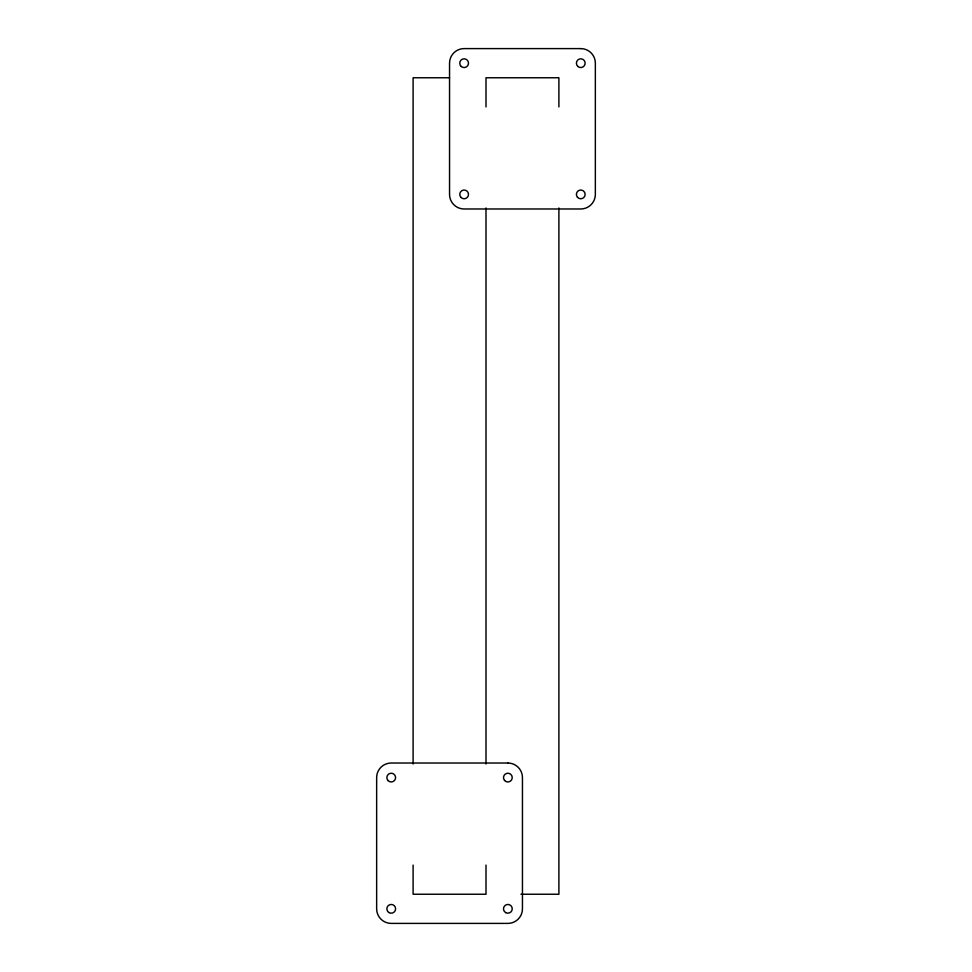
<?xml version="1.0" encoding="UTF-8"?>
<svg xmlns="http://www.w3.org/2000/svg" width="972" height="972" viewBox="0 0 972 972"><rect width="100%" height="100%" fill="white"/><g stroke="black" fill="none" stroke-linecap="round" stroke-linejoin="round"><path stroke-width="1.46" d="M449.55 77.76L413.1 77.76L413.1 764.028M520.931 894.24L558.9 894.24L558.9 207.972M558.9 106.92L558.9 77.76L486 77.76L486 106.92M486 207.972L486 764.028M486 865.08L486 894.24L413.1 894.24L413.1 865.08M580.77 48.6L464.13 48.6A14.58 14.58 0 0 0 449.55 63.18L449.55 194.4A14.58 14.58 0 0 0 464.13 208.98L580.77 208.98A14.58 14.58 0 0 0 595.35 194.4L595.35 63.18A14.58 14.58 0 0 0 580.77 48.6M507.87 763.02L391.23 763.02A14.58 14.58 0 0 0 376.65 777.6L376.65 908.82A14.58 14.58 0 0 0 391.23 923.4L507.87 923.4A14.58 14.58 0 0 0 522.45 908.82L522.45 777.6A14.58 14.58 0 0 0 507.87 763.02M387.95 780.492A4.374 4.374 0 0 0 395.373 778.997A4.374 4.374 0 0 0 390.367 773.311A4.374 4.374 0 0 0 387.95 780.492M389.043 912.611A4.374 4.374 0 0 0 395.604 908.82A4.374 4.374 0 0 0 389.043 905.029A4.374 4.374 0 0 0 389.043 912.611M505.683 912.611A4.374 4.374 0 0 0 512.244 908.82A4.374 4.374 0 0 0 505.683 905.029A4.374 4.374 0 0 0 505.683 912.611M504.59 780.492A4.374 4.374 0 0 0 512.013 778.997A4.374 4.374 0 0 0 507.007 773.311A4.374 4.374 0 0 0 504.59 780.492M577.49 197.292A4.374 4.374 0 0 0 584.913 195.797A4.374 4.374 0 0 0 579.907 190.111A4.374 4.374 0 0 0 577.49 197.292M577.927 66.509A4.374 4.374 0 0 0 585.071 63.982A4.374 4.374 0 0 0 579.312 59.061A4.374 4.374 0 0 0 577.927 66.509M461.287 66.509A4.374 4.374 0 0 0 468.431 63.982A4.374 4.374 0 0 0 462.672 59.061A4.374 4.374 0 0 0 461.287 66.509M460.85 197.292A4.374 4.374 0 0 0 468.273 195.797A4.374 4.374 0 0 0 463.267 190.111A4.374 4.374 0 0 0 460.85 197.292"/></g></svg>
